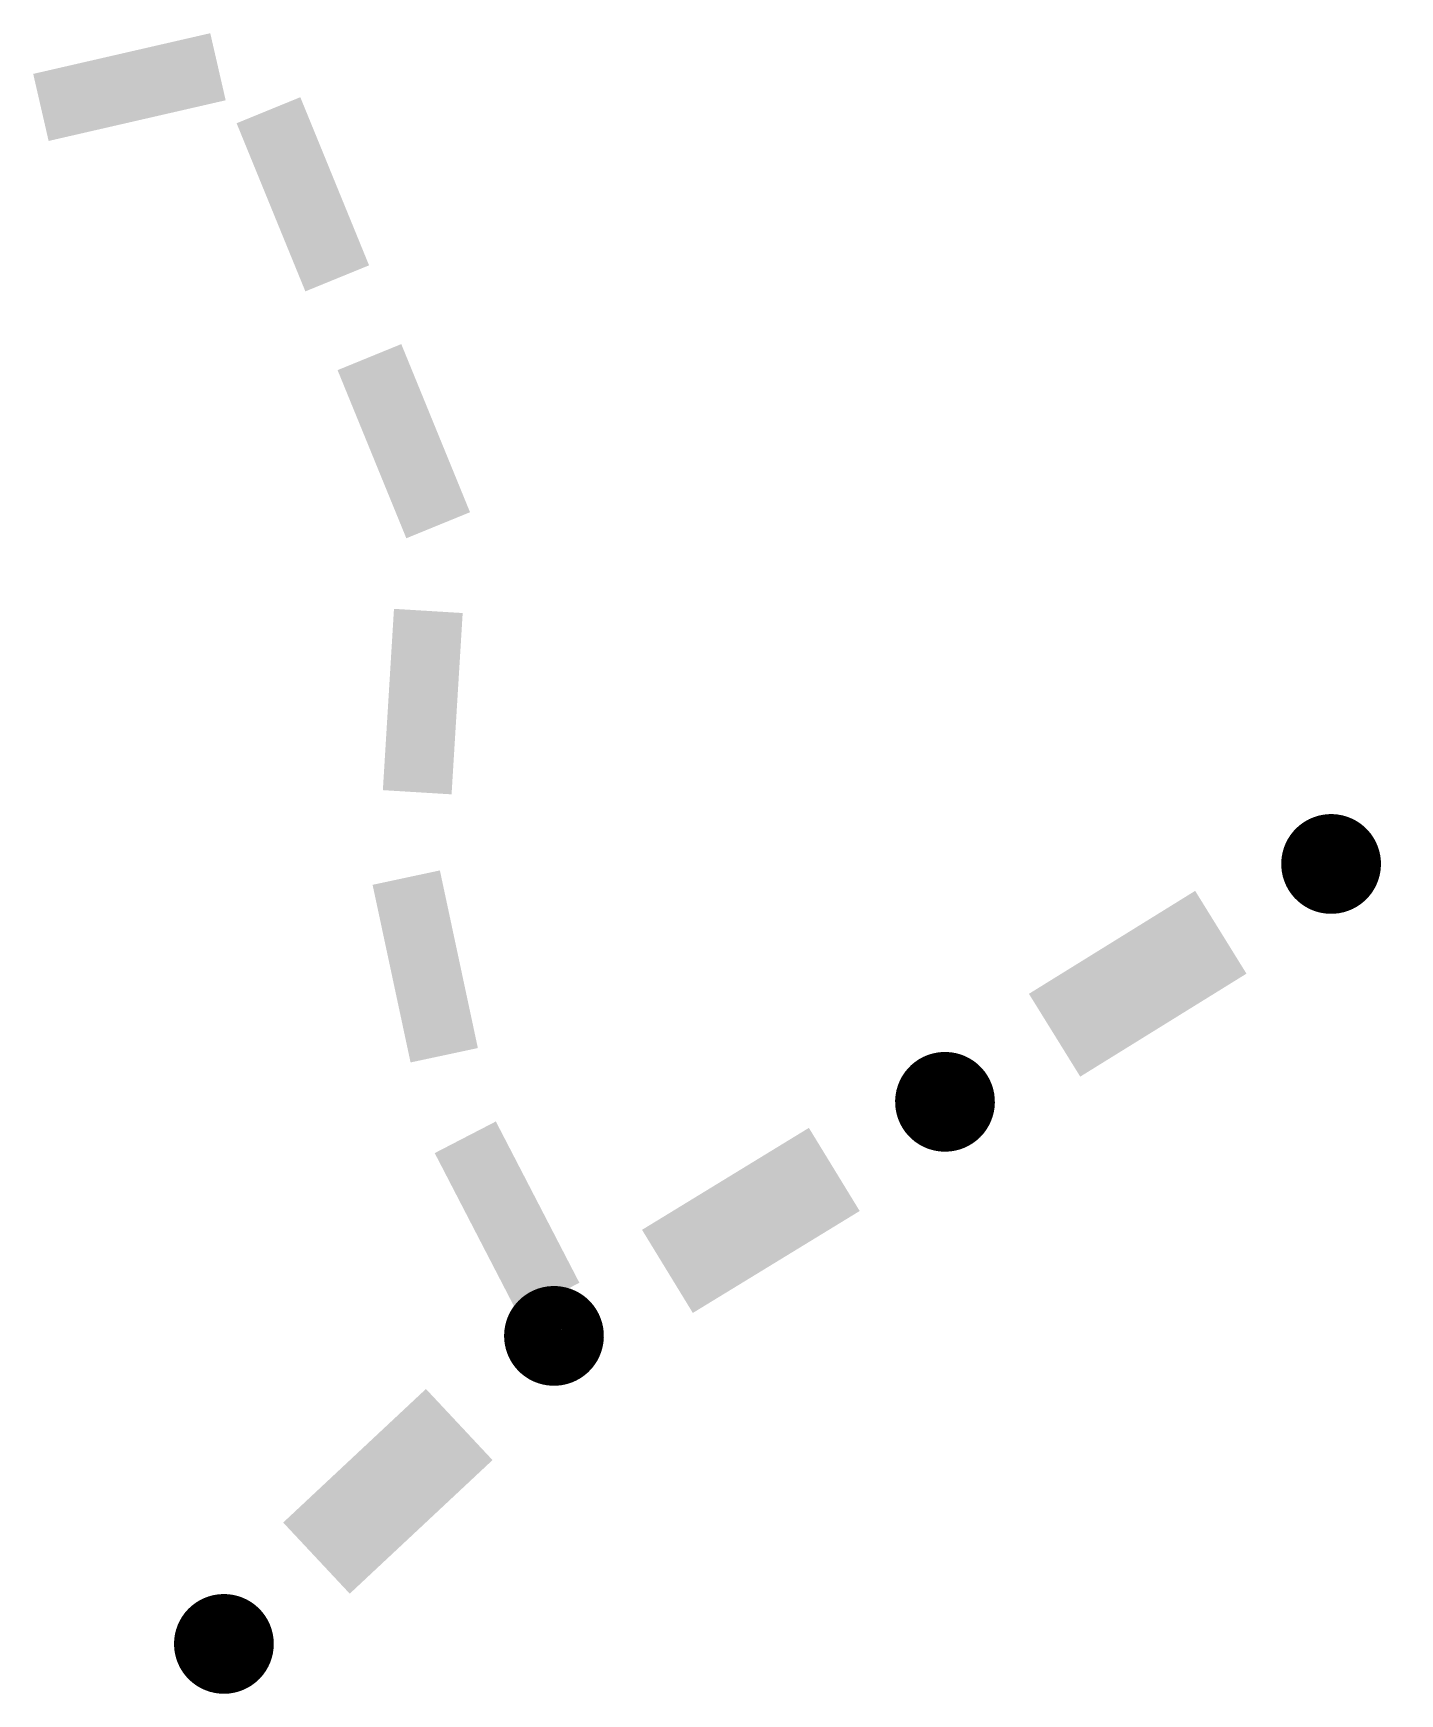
# Model space of a CAD drawing. Extents: x 587451 to 600081, y 7506605 to 7515945.
# Drawn here: x 595416 to 595928, y 7511808 to 7512431 of the extents above; entities that cross this region are included whole.
import ezdxf

# ---------------------------------------------------------------- set-up
doc = ezdxf.new("R2010")
doc.units = 0
doc.header["$LTSCALE"] = 280
doc.header["$MEASUREMENT"] = 0
for name, color, linetype in [('ESTACAO', 5, 'CONTINUOUS'), ('LIMITE-BACIA', 3, 'CONTINUOUS'), ('LIMITE-PROJETO', 1, 'CONTINUOUS')]:
    doc.layers.add(name, color=color, linetype=linetype)

# ---------------------------------------------------------------- blocks, each defined once
blk = doc.blocks.new('1')
at = {"layer": 'LIMITE-PROJETO'}
blk.add_solid([(-36.65, -18.26), (-36.65, 18.26), (36.65, -18.26), (36.65, 18.26)], dxfattribs=at)
blk = doc.blocks.new('1Q')
at = {"layer": 'LIMITE-PROJETO', "const_width": 18.7}
blk.add_lwpolyline([(-94.63, 0, 1), (-75.93, 0, 1)], format="xyb", close=True, dxfattribs=at)
at = {"layer": 'ESTACAO'}
blk.add_blockref('1', (0, 0), dxfattribs=at)
blk = doc.blocks.new('2Q')
at = {"layer": 'LIMITE-BACIA'}
blk.add_solid([(-34.05, -12.9), (-34.05, 12.9), (34.05, -12.9), (34.05, 12.9)], dxfattribs=at)

msp = doc.modelspace()

# ---------------------------------------------------------------- linework, layer by layer
at = {"layer": 'LIMITE-PROJETO', "const_width": 18.7}
for points in [[(595618.17, 7511948.71, 1), (595604.51, 7511935.93, 1)], [(595491.1, 7511835.52, 1), (595484.12, 7511818.17, 1)]]:
    msp.add_lwpolyline(points, format="xyb", close=True, dxfattribs=at)

# ---------------------------------------------------------------- block references
at = {"layer": 'ESTACAO'}
for name, p, rotation in [('2Q', (595452.2, 7512410.5), 192.9397199955695), ('2Q', (595517.2, 7512370.31), 112.2369881479222), ('2Q', (595555.05, 7512277.75), 112.2369881479222), ('2Q', (595562.16, 7512180.12), 86.49110670134343), ('1Q', (595830.16, 7512074.34), 211.7772060052315), ('2Q', (595563.08, 7512080.83), 102.0676185476366), ('1Q', (595685.15, 7511985.61), 211.4271818895674), ('2Q', (595593.75, 7511986.54), 117.3703122466857), ('1', (595549.07, 7511884.05), 223.1002719738761)]:
    msp.add_blockref(name, p, dxfattribs=dict(at, rotation=rotation))

doc.saveas('drawing.dxf')
